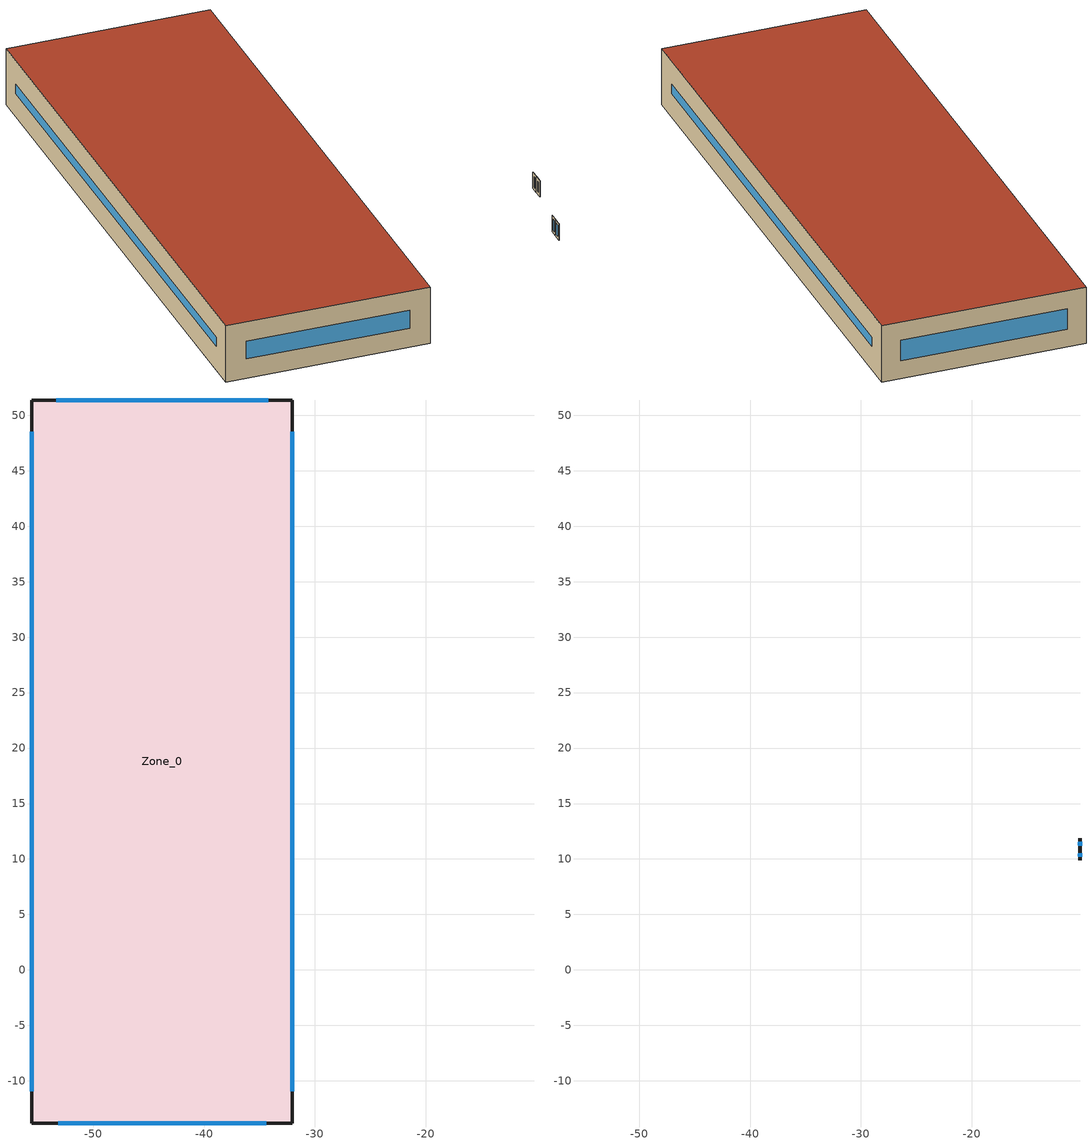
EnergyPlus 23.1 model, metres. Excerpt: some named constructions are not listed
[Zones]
Zone_0
 floor outside (90.1-2019 Nonresidential CZ 0 Exterior Floor (Mass)): -55.51,-13.8 -55.51,51.38 -32.03,51.38 -32.03,-13.8 z44.23
 wall outside (90.1-2019 Nonresidential CZ 0 Exterior Wall (Mass)): -55.51,-13.8 -32.03,-13.8 -32.03,51.38 -55.51,51.38 -55.51,-13.8 z44.23:51.12
 window (90.1-2019 Nonresidential CZ 0 Glazing (Operable)): -53.14,-13.8 -34.4,-13.8 z46.59:48.75; -32.03,-10.92 -32.03,48.5 / -55.51,48.5 -55.51,-10.92 z47.11:48.24; -34.21,51.38 -53.33,51.38 z46.4:48.94
 roof outside (90.1-2019 Nonresidential CZ 0 Exterior Roof (Mass)): -55.51,-13.8 -32.03,-13.8 -32.03,51.38 -55.51,51.38 z51.12
Zone_1
 wall outside (90.1-2019 Nonresidential CZ 0 Exterior Wall (Mass)): -10.25,9.87 -10.25,10.85 / -10.29,10.85 -10.29,9.87 z45.43:47.43
 window (90.1-2019 Nonresidential CZ 0 Glazing (Operable)): -10.25,10.18 -10.25,10.54 z45.74:47.12; -10.29,10.47 -10.29,10.24 z45.81:47.06
Zone_2
 wall outside (90.1-2019 Nonresidential CZ 0 Exterior Wall (Mass)): -10.25,10.88 -10.25,11.87 / -10.29,11.87 -10.29,10.88 z45.43:47.43
 window (90.1-2019 Nonresidential CZ 0 Glazing (Operable)): -10.25,11.2 -10.25,11.55 z45.74:47.12; -10.29,11.49 -10.29,11.26 z45.81:47.06
[Schedule:Day:Hourly]
582dd6c1-e623-47d3-8e04-7551c1acc02f: Fraction, 1, 1, 1, 1, 1, 1, 1, 1, 0, 1, 1, 0, 0, 0, 1, 1, 0, 0, 0, 0, 0, 0, 0, 0
44309a28-304f-4c79-b62a-aa1646b55f83: Fraction, 0, 0, 0, 1, 1, 1, 0, 0, 0, 1, 1, 1, 1, 1, 1, 1, 1, 1, 0, 0, 0, 0, 0, 0
2fa592a8-d469-459a-ac17-fb5304865bd4: Fraction, 0, 0, 0, 0, 0, 0, 0, 1, 1, 1, 1, 0, 0, 0, 0, 0, 0, 0, 0, 0, 0, 0, 0, 1
e723da2c-fcd5-4af7-9694-cdca73daa33c: Fraction, 1, 1, 1, 1, 1, 1, 1, 1, 0, 0, 0, 1, 1, 1, 1, 0, 0, 0, 1, 1, 1, 1, 1, 1
4ea010b0-7f7d-4144-96a9-61d626e4fa84: Fraction, 1, 1, 1, 1, 1, 1, 1, 1, 1, 1, 1, 1, 1, 1, 1, 0, 0, 0, 0, 1, 1, 1, 0, 1
a02d2c00-d96c-41a8-bdf0-87573ebbf471: Fraction, 1, 1, 1, 1, 1, 1, 1, 1, 0, 0, 1, 1, 0, 1, 0, 0, 0, 0, 0, 0, 0, 0, 0, 1
676d7bdc-6d64-4c97-94ae-c0e39273f550: Fraction, 1, 1, 1, 1, 1, 1, 1, 0, 0, 0, 1, 0, 0, 0, 0, 0, 0, 0, 0, 1, 1, 1, 1, 1
561b4b3d-c127-4ee6-8fa0-7734a11dffde: Fraction, 1, 1, 1, 1, 1, 0, 0, 0, 0, 0, 1, 1, 1, 1, 1, 1, 1, 0, 0, 0, 0, 0, 0, 0
05494fb1-5ed4-44f8-b196-343bdf1d434d: Fraction, 1, 1, 1, 1, 1, 1, 1, 1, 1, 1, 0, 0, 0, 0, 0, 0, 1, 0, 0, 0, 0, 0, 0, 0
a7d477e0-b165-4905-8e91-b13a3c17bca0: Fraction, 1, 1, 1, 1, 1, 1, 1, 1, 1, 1, 1, 1, 0, 0, 0, 0, 0, 0, 0, 0, 0, 1, 1, 1
ce7208bd-06be-4e70-9929-5c2b6d674693: Fraction, 1, 1, 1, 1, 1, 1, 1, 0, 0, 0, 1, 1, 1, 1, 1, 1, 1, 0, 0, 0, 0, 1, 1, 1
5d56e5ff-bc12-4678-a36e-670b9ff02112: Fraction, 1, 1, 1, 1, 1, 1, 1, 1, 0, 0, 1, 1, 1, 1, 0, 1, 1, 1, 1, 1, 1, 1, 1, 1
95e7a14e-8fd1-4d0f-b0c5-adffe9ae38df: Fraction, 1, 1, 1, 1, 1, 1, 1, 1, 1, 0, 0, 0, 0, 1, 0, 0, 0, 0, 0, 0, 0, 0, 0, 0
7f47c0ad-1d95-45a0-9d59-51e8d8d480b5: Fraction, 1, 1, 1, 1, 1, 1, 1, 1, 0, 1, 1, 1, 1, 1, 1, 1, 1, 0, 1, 1, 1, 1, 1, 1
26a80f86-73fa-45b4-88fb-bfea363e40ed: Fraction, 1, 1, 1, 1, 1, 1, 1, 1, 0, 0, 1, 1, 1, 1, 1, 1, 0, 0, 0, 0, 0, 0, 1, 1
b0e2a467-69ab-45d7-ab94-688fd807aa74: Fraction, 1, 1, 1, 1, 1, 1, 1, 0, 0, 0, 1, 1, 1, 0, 0, 0, 0, 1, 1, 1, 1, 1, 1, 1
941a276e-2cc8-49d9-a5cc-fcc4bc78a3df: Fraction, 1, 1, 1, 1, 1, 1, 1, 1, 0, 0, 1, 1, 1, 1, 1, 1, 1, 0, 0, 0, 0, 0, 0, 1
b7d616f4-b781-4dd9-bc5d-1f79acf087c8: Fraction, 1, 1, 1, 1, 0, 1, 1, 0, 0, 0, 0, 1, 1, 1, 1, 1, 0, 0, 0, 0, 0, 0, 0, 0
617316e9-215c-4eb1-b4f0-1345f3e43890: Fraction, 0, 0, 0, 0, 0, 1, 1, 1, 0, 0, 0, 0, 0, 1, 0, 0, 0, 0, 0, 0, 0, 0, 0, 0
8df14577-ac0a-45c1-856f-14b822199e65: Fraction, 1, 1, 1, 1, 1, 1, 1, 1, 0, 0, 1, 1, 1, 1, 0, 0, 0, 0, 0, 0, 0, 0, 0, 0
73129813-42d5-4894-8801-7a41f67a4d38: Fraction, 0, 0, 0, 0, 0, 0, 0, 1, 0, 0, 0, 0, 0, 1, 0, 0, 0, 0, 0, 0, 0, 0, 1, 1
c800f9a9-b706-4199-8eeb-6ebb699f1bcf: Fraction, 1, 1, 1, 1, 1, 1, 1, 1, 0, 0, 0, 1, 0, 0, 0, 0, 0, 0, 0, 0, 0, 1, 1, 1
4dff433e-522c-49ff-897f-ba82cdba1d2f: Fraction, 1, 1, 1, 1, 1, 1, 1, 1, 0, 0, 0, 0, 1, 1, 1, 0, 0, 0, 0, 0, 0, 0, 1, 1
1c8d6b73-b041-4a98-8f75-ece410a851ea: Fraction, 1, 1, 1, 1, 1, 1, 1, 1, 1, 0, 0, 0, 0, 0, 0, 0, 1, 1, 1, 1, 1, 1, 1, 1
42da15dd-0928-48f1-a91c-780cb9ec2966: Fraction, 1, 1, 1, 1, 1, 1, 1, 1, 1, 0, 0, 0, 1, 1, 0, 0, 0, 0, 0, 1, 1, 1, 1, 1
acef2790-0388-4486-bff9-c258d7ce798e: Fraction, 1, 1, 1, 1, 1, 1, 1, 1, 0, 1, 0, 0, 1, 1, 1, 1, 1, 1, 1, 1, 1, 1, 1, 1
056fc8b1-fcac-4e06-a8ea-6f0196168c59: Fraction, 1, 1, 1, 1, 1, 1, 1, 1, 0, 0, 1, 0, 0, 0, 0, 0, 0, 0, 1, 1, 1, 1, 1, 1
dd89b602-b7aa-4e63-ac93-cd3c9a0299c6: Fraction, 1, 1, 1, 1, 1, 1, 1, 1, 1, 0, 0, 0, 0, 1, 0, 0, 0, 0, 1, 1, 1, 1, 1, 1
a1967e15-91ca-425c-8f56-9254850ed7b2: Fraction, 1, 1, 1, 1, 1, 1, 1, 1, 1, 0, 0, 0, 1, 0, 0, 0, 0, 0, 0, 0, 0, 0, 0, 1
8602f22f-c971-40b7-a065-f6e09734c00b: Fraction, 1, 1, 1, 1, 1, 1, 1, 1, 1, 0, 0, 0, 1, 1, 1, 1, 0, 1, 1, 1, 1, 1, 1, 1
bdbe461e-f74e-4cde-b610-0aa4e01ac4cd: Fraction, 1, 1, 1, 1, 1, 1, 1, 1, 0, 0, 1, 1, 0, 0, 0, 0, 1, 1, 1, 1, 1, 1, 1, 1
5c7847eb-112c-4dbf-94ab-f0e8faf1e7e7: Fraction, 1, 1, 1, 1, 1, 1, 1, 1, 0, 0, 0, 0, 1, 1, 1, 1, 1, 1, 1, 1, 1, 1, 1, 1
ad58ac70-48e8-416b-bde9-6db699415e9d: Fraction, 1, 1, 1, 1, 1, 1, 1, 1, 0, 0, 0, 0, 0, 0, 0, 1, 1, 1, 1, 1, 1, 1, 1, 1
900e78c6-cd0a-4df7-ac5a-945707ec9ad9: Fraction, 1, 1, 1, 1, 1, 1, 1, 1, 1, 1, 1, 1, 1, 1, 1, 0, 0, 0, 1, 1, 1, 1, 1, 1
90fd80a8-99f6-4e28-ab8c-0a71f00dbce5: Fraction, 1, 1, 1, 1, 1, 1, 1, 1, 0, 1, 1, 1, 1, 1, 1, 1, 1, 1, 1, 1, 1, 1, 1, 1
ef7aed3d-302e-4d68-a3bf-51577825b383: Fraction, 1, 1, 1, 1, 1, 1, 1, 1, 1, 0, 0, 0, 0, 0, 0, 0, 1, 1, 0, 0, 0, 0, 1, 1
cc8a48a4-6d60-4933-9309-7011be031f1f: Fraction, 1, 1, 1, 1, 1, 1, 1, 1, 1, 0, 0, 0, 0, 0, 0, 0, 0, 0, 0, 1, 1, 1, 1, 1
10a202df-d415-4d57-9a18-029f61288ad8: Fraction, 1, 1, 1, 1, 1, 1, 1, 0, 0, 0, 1, 1, 1, 1, 1, 1, 1, 0, 0, 0, 0, 0, 0, 0
f2b60958-7212-43d0-8865-68a66c63d89a: Fraction, 0, 1, 1, 1, 1, 1, 1, 1, 0, 0, 1, 0, 1, 1, 1, 0, 0, 0, 0, 0, 0, 0, 0, 1
7cdee104-a5eb-4a71-9294-976338bbcc1d: Fraction, 1, 1, 1, 1, 1, 1, 1, 1, 0, 0, 0, 1, 1, 1, 0, 0, 0, 1, 1, 1, 1, 1, 1, 1
e7e37a30-b2d4-47b7-b837-a717a1ceecb6: Fraction, 1, 1, 1, 1, 1, 1, 1, 1, 1, 0, 0, 0, 0, 0, 0, 0, 0, 0, 0, 0, 0, 1, 1, 1
a7c297e6-d9e1-4893-91e2-2590b1cb6f07: Fraction, 1, 1, 1, 1, 1, 1, 1, 1, 0, 0, 1, 1, 1, 1, 1, 1, 1, 1, 0, 0, 0, 0, 1, 1
3ddf23b8-25ff-41d4-8008-a0c2329eded5: Fraction, 1, 1, 1, 1, 1, 1, 1, 1, 0, 0, 1, 0, 0, 0, 1, 1, 1, 1, 1, 1, 1, 1, 1, 1
a85a13af-d98a-41e4-8e2e-e469491f9aac: Fraction, 1, 1, 1, 1, 1, 1, 1, 1, 0, 0, 0, 0, 0, 0, 0, 0, 0, 1, 1, 1, 1, 1, 1, 1
a1ff4fe1-2ec1-413c-84d7-8700ea6365f4: Fraction, 1, 1, 1, 1, 1, 1, 1, 1, 0, 0, 0, 1, 1, 0, 0, 0, 0, 0, 0, 0, 1, 1, 1, 1
4f48bd4f-186a-4afa-9977-2bf9dd68a3cb: Fraction, 1, 1, 1, 1, 1, 1, 1, 1, 0, 0, 1, 1, 1, 1, 0, 0, 1, 0, 0, 0, 0, 1, 1, 1
8505c88e-a564-45fe-bf0c-f1323f295afa: Fraction, 1, 1, 1, 1, 1, 1, 1, 1, 1, 0, 1, 1, 1, 1, 1, 1, 1, 0, 0, 0, 0, 0, 1, 1
5c89ab72-1d4d-47ae-a481-351e09691326: Fraction, 1, 1, 1, 1, 1, 1, 1, 1, 0, 0, 1, 1, 1, 0, 1, 1, 0, 0, 1, 1, 1, 1, 1, 1
b4eba7f7-8428-46c1-9392-43b38f069e70: Fraction, 1, 1, 1, 1, 1, 1, 1, 1, 1, 0, 0, 0, 0, 1, 0, 0, 0, 0, 0, 0, 0, 1, 1, 1
7eeaf57a-1601-41e8-bac2-5028e65a5d9f: Fraction, 1, 1, 1, 1, 1, 1, 1, 1, 0, 0, 0, 1, 1, 1, 1, 0, 0, 0, 0, 0, 0, 0, 0, 0
5745ef64-7ad4-4857-b6cc-0a9a5a198f38: Fraction, 0, 1, 1, 1, 1, 1, 1, 0, 0, 0, 1, 1, 1, 1, 0, 0, 0, 0, 0, 0, 1, 1, 1, 0
b42c5200-61a5-4cf3-b802-9c7bd280489f: Fraction, 0, 0, 0, 0, 0, 0, 0, 0, 0, 0, 0, 1, 1, 0, 0, 1, 0, 0, 0, 0, 0, 0, 0, 0
1d0d49dc-ba25-4706-9e9b-6322d4691945: Fraction, 0, 0, 0, 0, 0, 0, 0, 0, 0, 0, 0, 1, 1, 1, 1, 0, 0, 0, 0, 0, 0, 0, 0, 0
4dac4edd-9304-4ae5-a602-d85f1454b4d8: Fraction, 0, 0, 0, 0, 0, 0, 0, 0, 0, 0, 0, 1, 0, 0, 0, 0, 0, 0, 0, 0, 0, 0, 0, 0
363149ef-95f2-458f-9ca2-6fcc9b723aad: Fraction, 0, 0, 0, 0, 1, 0, 0, 0, 0, 0, 0, 1, 1, 1, 0, 0, 0, 0, 0, 0, 0, 0, 0, 0
e53e2d35-33b4-40dc-afae-388cc229c105: Fraction, 0, 0, 0, 0, 1, 0, 0, 0, 0, 0, 0, 1, 1, 1, 0, 1, 1, 1, 0, 0, 1, 1, 1, 1
d0b4fa03-fb8b-421f-af0a-2594e3b197cc: Fraction, 1, 1, 1, 1, 1, 1, 1, 1, 1, 1, 1, 1, 1, 1, 1, 1, 1, 1, 1, 1, 1, 1, 1, 1
623c0657-681c-4ac4-8c8d-c6f40afbce0b: Fraction, 1, 1, 1, 0, 1, 1, 1, 1, 0, 1, 1, 1, 1, 1, 1, 1, 1, 1, 1, 1, 1, 1, 1, 1
159e1fe2-62a3-4a4a-bafd-1c0d1440d9af: Fraction, 1, 1, 1, 1, 1, 1, 1, 1, 1, 0, 0, 0, 1, 1, 0, 0, 1, 1, 1, 1, 1, 1, 1, 1
c1753ffe-844c-4b8c-94f3-65d5c6507364: Fraction, 1, 1, 1, 1, 1, 1, 1, 1, 1, 0, 0, 1, 1, 0, 1, 0, 1, 1, 0, 1, 0, 0, 1, 0
daf21910-1e87-4b30-a661-875fda9ad5c6: Fraction, 0, 1, 1, 1, 1, 1, 1, 1, 1, 1, 1, 1, 1, 0, 0, 0, 0, 0, 0, 0, 1, 1, 1, 1
1cbd3504-f02f-411c-b86b-d6617ba7f6b6: Fraction, 1, 1, 1, 1, 1, 1, 1, 1, 1, 1, 1, 1, 0, 0, 0, 0, 0, 0, 0, 1, 1, 1, 1, 1
b5e84add-253b-4ce2-ab1b-6e6e06c39070: Fraction, 1, 1, 1, 1, 1, 1, 1, 1, 1, 1, 1, 1, 1, 1, 0, 1, 1, 1, 0, 1, 1, 1, 1, 1
81e159a7-4abe-42aa-a0db-a1fa033f5a2f: Fraction, 1, 1, 1, 1, 1, 1, 1, 1, 1, 0, 0, 0, 0, 0, 0, 0, 0, 0, 0, 0, 1, 1, 1, 1
eb3bdbfd-2418-479c-8f84-a91ac6c0cc0c: Fraction, 1, 1, 1, 1, 1, 1, 1, 1, 0, 0, 0, 0, 1, 1, 1, 1, 0, 0, 0, 0, 0, 0, 1, 0
a3967492-d563-4a52-81a8-599c38db54c7: Fraction, 1, 1, 1, 1, 1, 1, 1, 1, 1, 1, 0, 1, 1, 1, 1, 0, 0, 0, 0, 0, 1, 1, 1, 0
13c520df-6d36-4570-ac23-731079842492: Fraction, 1, 1, 1, 1, 1, 1, 1, 1, 1, 0, 0, 0, 0, 1, 1, 1, 1, 1, 1, 1, 1, 1, 1, 1
98167a0e-a875-452c-b4ba-8eaff1b4002d: Fraction, 1, 1, 1, 1, 1, 1, 1, 1, 1, 1, 0, 0, 0, 0, 0, 0, 0, 1, 0, 1, 1, 1, 1, 1
4ac8a599-dfb4-4869-902e-d11f1c9c12df: Fraction, 1, 1, 1, 1, 1, 1, 1, 1, 0, 0, 0, 0, 0, 0, 0, 0, 0, 0, 0, 1, 1, 1, 1, 1
e9e2e6ef-02de-4220-ac6e-22866490d22f: Fraction, 1, 1, 1, 1, 1, 1, 1, 1, 0, 0, 0, 0, 1, 0, 1, 0, 1, 1, 1, 1, 0, 1, 1, 1
440f3eb6-dbb5-490b-87d8-1090f2eca750: Fraction, 1, 1, 1, 1, 1, 1, 1, 1, 0, 0, 0, 0, 1, 0, 0, 0, 0, 0, 0, 0, 0, 1, 1, 1
be131637-b9f9-4a65-8fd2-7a44ebf21cdb: Fraction, 1, 1, 1, 1, 1, 1, 1, 1, 0, 0, 0, 1, 0, 1, 1, 0, 0, 0, 0, 0, 0, 0, 0, 1
8515171a-02e9-4259-8d4e-90cad8ce99cf: Fraction, 1, 1, 0, 0, 1, 1, 0, 1, 0, 0, 0, 0, 1, 0, 0, 0, 0, 0, 0, 0, 0, 0, 0, 0
5f68f910-5b94-49e9-84a1-592f9cd74483: Fraction, 0, 0, 1, 0, 0, 0, 1, 0, 0, 0, 0, 0, 0, 1, 1, 0, 0, 0, 0, 0, 0, 0, 0, 0
2125dbc1-f87b-48c4-92a0-027eac5d2bb2: Fraction, 0, 0, 0, 0, 0, 0, 0, 0, 0, 0, 0, 1, 1, 1, 1, 1, 0, 0, 0, 0, 0, 0, 1, 0
bf90e096-a645-411b-aef5-229174b3fc13: Fraction, 1, 1, 0, 0, 1, 0, 0, 1, 0, 0, 0, 1, 1, 1, 1, 0, 0, 0, 0, 0, 0, 0, 0, 0
35a699d0-99e2-4a88-b4d9-5cf67b5dafa3: Fraction, 0, 1, 0, 1, 1, 1, 1, 1, 0, 0, 0, 1, 1, 1, 1, 1, 0, 0, 0, 0, 0, 0, 0, 0
19086392-9f53-41af-b9a0-328d36e45e6e: Fraction, 0, 1, 1, 1, 1, 1, 1, 1, 0, 0, 0, 0, 1, 1, 1, 1, 0, 0, 0, 0, 0, 0, 0, 0
45807588-b84b-4a72-8cc7-5a87f25a45f2: Fraction, 0, 0, 0, 1, 1, 0, 0, 1, 0, 0, 0, 1, 1, 1, 1, 1, 0, 0, 0, 0, 0, 0, 0, 0
39b3603a-fa4f-4be0-adfa-38fef9698899: Fraction, 0, 1, 1, 1, 1, 0, 0, 1, 0, 0, 0, 0, 0, 0, 0, 0, 0, 0, 0, 0, 0, 0, 1, 1
a2903d7b-0400-4e33-871c-294b793055c3: Fraction, 0, 0, 0, 0, 0, 0, 0, 0, 1, 1, 1, 1, 1, 0, 1, 1, 1, 1, 1, 1, 1, 1, 1, 1
9b6b7402-9aa5-420d-b6fc-a80ae0f79a26: Fraction, 0, 0, 0, 0, 0, 0, 0, 0, 1, 1, 1, 1, 1, 1, 1, 1, 1, 1, 1, 1, 1, 1, 1, 1
b71403e8-ad7d-41b4-ad11-e31ae3bb7980: Fraction, 0, 0, 0, 0, 0, 0, 0, 0, 1, 1, 1, 0, 0, 0, 0, 0, 1, 1, 1, 1, 1, 1, 1, 0
190f81a1-e5e2-4a8a-84d8-02f4eef0aced: Fraction, 0, 0, 0, 0, 0, 0, 0, 0, 1, 1, 1, 1, 1, 1, 1, 1, 1, 1, 1, 1, 1, 1, 1, 0
767c86e0-8aec-412c-a179-f2acf4ccfcc9: Fraction, 0, 0, 0, 0, 0, 0, 0, 0, 1, 1, 1, 1, 0, 0, 0, 1, 1, 1, 1, 1, 1, 1, 1, 1
89e9261f-ebf4-4251-85e1-d68e35b776fa: Fraction, 0, 0, 0, 0, 0, 0, 0, 0, 1, 1, 1, 1, 1, 1, 1, 1, 1, 1, 1, 1, 1, 1, 0, 0
ee541913-a307-46fa-a39d-fc09cbfe26e7: Fraction, 0, 0, 0, 0, 0, 0, 0, 1, 1, 1, 1, 1, 0, 0, 0, 0, 1, 1, 1, 1, 1, 1, 1, 0
f3358db2-ad01-44fc-a4f3-2f1cc2f61492: Fraction, 0, 0, 0, 0, 0, 0, 0, 0, 1, 1, 1, 1, 0, 0, 0, 0, 0, 1, 1, 1, 1, 1, 1, 1
c08be7cd-a97c-4e97-93c0-4f37be3ac373: Fraction, 0, 0, 0, 0, 0, 0, 0, 0, 1, 1, 1, 1, 0, 0, 0, 0, 0, 1, 1, 1, 1, 1, 1, 0
9b9d6cd5-c78f-48aa-8d6e-c939221be325: Fraction, 0, 0, 0, 0, 0, 1, 1, 1, 1, 1, 0, 0, 0, 0, 1, 1, 1, 1, 1, 1, 1, 1, 0, 0
b5fb9096-4d45-4b75-ac8e-448b6df61673: Fraction, 0, 0, 0, 0, 0, 1, 1, 1, 1, 1, 1, 1, 1, 1, 1, 0, 0, 0, 0, 0, 0, 0, 0, 0
a5bb5f71-c9dc-49dc-929b-e221f8235536: Fraction, 0, 0, 0, 0, 0, 0, 0, 1, 1, 1, 1, 1, 1, 1, 1, 1, 1, 1, 1, 1, 1, 1, 0, 0
b04616ee-5a5d-4b0f-9bd8-845cd1ae2c1e: Fraction, 0, 0, 0, 0, 0, 0, 0, 1, 1, 1, 1, 1, 1, 1, 1, 1, 1, 1, 1, 1, 1, 1, 1, 0
8ebe44c4-71ed-4fa2-938e-2a944599f6a1: Fraction, 0, 0, 0, 0, 0, 0, 0, 0, 0, 0, 0, 1, 1, 1, 1, 1, 1, 1, 1, 1, 0, 0, 0, 0
5b338057-7c16-4bde-9ee3-6dfbc94bc315: Fraction, 0, 0, 0, 0, 0, 0, 1, 1, 1, 1, 1, 1, 1, 1, 1, 1, 1, 1, 1, 1, 1, 0, 0, 0
7dd396e2-abab-457e-acd3-47bf1c35eabc: Fraction, 0, 0, 0, 0, 1, 1, 1, 1, 1, 1, 1, 1, 1, 1, 1, 1, 1, 1, 1, 1, 1, 0, 0, 0
e6d754cf-c2e4-4fd7-8980-8dfbccb4018c: Fraction, 0, 0, 0, 0, 0, 0, 0, 0, 0, 0, 0, 0, 0, 0, 1, 1, 1, 1, 1, 1, 0, 0, 0, 0
7724da15-558b-4a48-ad8e-413adbc7d3af: Fraction, 0, 0, 0, 0, 0, 0, 1, 1, 1, 1, 1, 1, 1, 1, 1, 1, 1, 1, 1, 1, 1, 1, 0, 0
2b26a458-34b6-4c69-86a7-d001ffcb845e: Fraction, 1, 0, 0, 0, 0, 0, 0, 0, 1, 1, 1, 1, 1, 0, 1, 1, 1, 1, 0, 0, 0, 0, 0, 0
953b5ded-38b9-4810-974e-14de3bf4d6bb: Fraction, 0, 0, 0, 0, 0, 0, 1, 1, 1, 1, 1, 1, 0, 0, 1, 1, 0, 0, 0, 0, 0, 0, 0, 0
7231807d-fc9c-4c0a-9927-1aaeda1f6a3c: Fraction, 0, 0, 0, 1, 1, 1, 1, 1, 1, 1, 1, 1, 1, 1, 1, 1, 1, 1, 1, 1, 1, 1, 1, 1
09405857-2f84-43cc-82a8-43f82ca6bc58: Fraction, 0, 0, 0, 0, 0, 0, 0, 0, 1, 1, 1, 1, 0, 0, 0, 0, 1, 1, 1, 1, 1, 1, 1, 1
a196ae11-af09-46e1-a816-c240b353b89a: Fraction, 1, 1, 1, 1, 1, 1, 1, 1, 0, 0, 0, 0, 0, 0, 0, 0, 1, 1, 1, 1, 1, 1, 1, 1
29832116-f92f-47c2-adfc-18866a930cea: Fraction, 1, 1, 1, 0, 0, 0, 0, 0, 1, 1, 1, 1, 1, 1, 1, 1, 1, 1, 1, 1, 1, 1, 1, 1
33a45d66-0493-49ee-8444-56e567c72606: Fraction, 1, 1, 1, 0, 0, 0, 0, 0, 1, 1, 1, 1, 1, 0, 0, 0, 1, 1, 1, 1, 1, 1, 1, 1
47ecfe0c-7236-48a8-ac8d-7aac92beffa8: Fraction, 1, 0, 0, 0, 0, 0, 0, 0, 1, 1, 1, 1, 1, 0, 0, 1, 1, 1, 1, 1, 1, 1, 1, 1
a393f2a1-ce38-4d38-9063-cb39030e0cee: Fraction, 1, 1, 1, 1, 0, 0, 0, 0, 1, 1, 1, 1, 1, 1, 1, 1, 1, 1, 1, 1, 1, 1, 1, 1
366d55dc-5a6d-45c2-a4da-2d1376e6f327: Fraction, 0, 0, 0, 0, 0, 0, 0, 0, 0, 1, 0, 0, 0, 0, 0, 0, 0, 1, 1, 0, 0, 0, 0, 0
347ed7b2-ff8b-48ca-a8bf-dce2eb75df29: Fraction, 0, 0, 0, 0, 0, 0, 0, 0, 1, 1, 1, 0, 0, 0, 0, 0, 1, 0, 0, 0, 0, 0, 0, 0
82a39ad3-c576-4945-bd8e-793b6cde1060: Fraction, 1, 0, 0, 0, 0, 0, 0, 0, 1, 1, 1, 1, 0, 0, 0, 1, 1, 1, 1, 1, 1, 1, 1, 1
3fd4528c-81f5-417f-9eab-e82ca7239b09: Fraction, 1, 1, 1, 1, 1, 1, 1, 1, 1, 1, 1, 1, 0, 1, 1, 1, 1, 1, 1, 1, 1, 1, 1, 1
d9902f29-5c36-412a-8422-596fe2a762d6: Fraction, 1, 0, 0, 0, 0, 0, 0, 0, 1, 1, 1, 1, 1, 1, 1, 1, 1, 1, 1, 1, 1, 1, 1, 1
01315147-95e2-4dda-8698-a1e690f5afb9: Fraction, 1, 0, 1, 1, 0, 1, 1, 1, 1, 1, 1, 0, 0, 0, 0, 0, 0, 1, 1, 1, 1, 1, 1, 1
25267899-5560-42fd-ba91-d3f0ce9d21e7: Fraction, 1, 1, 1, 1, 1, 1, 1, 1, 1, 1, 1, 1, 0, 1, 0, 1, 1, 1, 1, 1, 1, 1, 1, 1
24999495-461b-4ed2-80c1-badbdfea40ca: Fraction, 1, 1, 1, 1, 1, 1, 1, 1, 1, 1, 1, 0, 1, 1, 0, 0, 1, 1, 1, 1, 1, 1, 1, 0
9de58a41-ac07-4ec8-bfe0-375fee08dbec: Fraction, 1, 1, 1, 0, 0, 0, 0, 0, 1, 1, 1, 0, 0, 0, 0, 1, 1, 1, 1, 1, 1, 0, 0, 1
70cb15ca-d7f4-4c8c-891a-d28916d67c1b: Fraction, 1, 0, 0, 0, 0, 0, 0, 0, 1, 1, 1, 0, 0, 0, 0, 0, 1, 1, 0, 1, 1, 0, 0, 0
ab724efd-c34c-4763-932a-a76cbdb764c6: Fraction, 0, 0, 0, 0, 0, 0, 0, 0, 1, 1, 1, 0, 0, 0, 0, 1, 1, 1, 1, 0, 1, 1, 0, 0
836267ad-a9e3-49db-afe6-6ffd5e98585e: Fraction, 0, 0, 0, 0, 0, 0, 0, 0, 1, 1, 1, 0, 0, 0, 0, 0, 0, 1, 0, 0, 0, 0, 0, 0
1b541583-e3fa-49a5-b759-48dab830a8a7: Fraction, 0, 0, 1, 1, 0, 0, 1, 1, 1, 1, 1, 0, 1, 1, 0, 0, 1, 1, 1, 1, 1, 1, 1, 1
90c474e9-28c9-42ec-8ac5-604f7ae4b978: Fraction, 1, 0, 0, 1, 0, 0, 1, 1, 1, 1, 1, 0, 0, 0, 0, 0, 0, 1, 1, 1, 1, 1, 1, 1
b5b4d5a0-ba01-4a8e-8f63-c6aa32a9047a: Fraction, 1, 1, 1, 1, 0, 0, 0, 0, 1, 1, 1, 0, 0, 0, 0, 0, 1, 1, 1, 1, 1, 1, 1, 1
e4b3be11-cf16-4669-acc2-901b115070b0: Fraction, 0, 0, 0, 0, 0, 0, 0, 0, 1, 1, 1, 0, 0, 0, 0, 0, 1, 1, 1, 1, 1, 1, 1, 1
e49afd8f-b653-4dd9-b714-31f017fbdeae: Fraction, 1, 1, 0, 0, 0, 0, 0, 1, 1, 1, 1, 0, 0, 0, 0, 0, 0, 1, 1, 1, 1, 1, 1, 1
d4473cf1-0f69-4e0d-8e31-e5e2afe56130: Fraction, 1, 1, 1, 1, 1, 1, 1, 1, 1, 1, 1, 1, 1, 0, 1, 1, 1, 1, 1, 1, 1, 1, 1, 1
2dd4caf6-59a4-4e6c-8d60-7af11a111b3f: Fraction, 1, 1, 1, 1, 1, 1, 1, 1, 1, 1, 1, 0, 0, 0, 1, 1, 1, 1, 1, 1, 1, 1, 1, 1
beb4b8b6-2e66-4a1d-b448-a4842e1f26ff: Fraction, 1, 1, 1, 1, 1, 1, 1, 1, 1, 1, 1, 1, 0, 0, 0, 0, 1, 1, 1, 1, 1, 1, 1, 1
40c884ab-89f9-4d4c-80e7-e251d84b0250: Fraction, 1, 1, 1, 0, 0, 0, 0, 0, 1, 1, 1, 0, 0, 0, 0, 0, 1, 1, 1, 1, 1, 1, 1, 1
da844b46-ff9b-4a39-bb6a-3ed686f1f162: Fraction, 0, 0, 0, 1, 0, 0, 0, 0, 1, 1, 1, 0, 0, 0, 0, 0, 0, 1, 1, 1, 1, 1, 1, 0
1fee3323-f70f-4ca7-adca-87105a6cf0f3: Fraction, 0, 0, 0, 0, 0, 0, 0, 0, 1, 1, 1, 0, 0, 0, 0, 0, 0, 1, 1, 1, 1, 1, 1, 0
09fd273b-f83b-4e07-85f8-cb8632f55bc8: Fraction, 0, 0, 0, 0, 1, 1, 1, 0, 1, 1, 0, 0, 0, 0, 0, 0, 0, 1, 1, 1, 1, 1, 1, 1
59302bd8-9646-44c4-ad35-23105ffd4590: Fraction, 0, 0, 0, 0, 1, 1, 1, 1, 1, 1, 1, 0, 0, 0, 0, 0, 0, 1, 1, 1, 1, 1, 1, 1
c0abc78b-cab0-4d82-9c75-7c28eacf9318: Fraction, 1, 1, 1, 1, 1, 1, 1, 1, 1, 1, 1, 0, 0, 0, 0, 0, 1, 1, 1, 1, 1, 0, 0, 0
837d4802-b514-4372-8500-cd0dd8459e38: Fraction, 0, 0, 0, 0, 0, 0, 0, 0, 0, 0, 1, 1, 1, 1, 0, 0, 1, 1, 1, 0, 0, 1, 0, 1
c50b886e-5203-4312-add6-c38bd998821e: Fraction, 1, 0, 0, 0, 0, 0, 0, 0, 0, 0, 0, 0, 1, 0, 1, 0, 0, 0, 0, 0, 0, 0, 0, 0
cf2f0940-7c05-4ccc-aed0-7ae33fefb7bc: Fraction, 0, 0, 0, 0, 0, 0, 0, 0, 1, 1, 1, 0, 1, 0, 0, 1, 1, 1, 1, 0, 1, 0, 0, 0
e3a09d99-bf16-4b9a-a000-3eb5f98f27c1: Fraction, 0, 0, 0, 0, 0, 0, 0, 0, 1, 1, 1, 0, 0, 0, 0, 0, 0, 0, 1, 1, 1, 1, 1, 1
60948418-d2cc-4e18-95a7-0423c5685bc6: Fraction, 0, 1, 0, 0, 0, 1, 0, 0, 1, 1, 1, 0, 0, 0, 0, 0, 0, 1, 1, 1, 1, 1, 1, 1
0fadd008-9e2a-46fb-86b2-4b989eaecec5: Fraction, 1, 1, 1, 1, 1, 0, 0, 1, 1, 1, 1, 1, 0, 0, 0, 0, 1, 1, 1, 1, 0, 0, 0, 1
5abeb64e-56e1-467d-91df-6dbccf178aa7: Fraction, 1, 0, 1, 0, 0, 0, 0, 0, 1, 1, 1, 0, 0, 0, 0, 0, 0, 1, 1, 1, 1, 1, 1, 1
d9536b0f-e708-45bd-8cc4-aa2f7567f113: Fraction, 1, 0, 0, 0, 0, 0, 1, 0, 1, 1, 1, 0, 0, 0, 0, 0, 0, 0, 1, 1, 1, 1, 1, 1
76e06698-fb6d-484d-8695-84833fb83558: Fraction, 1, 1, 1, 0, 0, 0, 0, 0, 1, 1, 1, 0, 0, 0, 0, 0, 0, 0, 1, 1, 1, 1, 1, 1
92aa8d72-1048-4c7b-b9db-3a5d646cd7d5: Fraction, 1, 1, 1, 1, 0, 0, 0, 0, 1, 1, 1, 0, 0, 0, 0, 0, 0, 0, 1, 1, 1, 1, 1, 1
37429c8c-b8ba-4769-b8d5-046de39f9a46: Fraction, 1, 1, 0, 0, 0, 0, 0, 0, 1, 1, 1, 0, 0, 0, 0, 0, 1, 0, 0, 0, 1, 0, 0, 0
fbd9bc11-c47f-46e8-a02f-b5d5a01c4ac6: Fraction, 1, 1, 1, 1, 0, 0, 0, 0, 1, 1, 0, 0, 0, 0, 0, 0, 0, 1, 1, 1, 1, 1, 1, 1
1592c3ac-e238-4ce9-9793-fee9139a0ef6: Fraction, 1, 1, 1, 1, 1, 0, 1, 1, 1, 0, 0, 0, 0, 0, 0, 0, 0, 0, 1, 1, 1, 1, 1, 1
effe59b8-7e98-44dc-90a3-a518cdb00203: Fraction, 1, 1, 1, 0, 0, 0, 0, 1, 1, 1, 1, 0, 0, 0, 0, 0, 0, 0, 1, 1, 1, 1, 1, 1
79253999-8f12-4c13-8475-a0a40b5c6e6a: Fraction, 0, 0, 0, 1, 0, 1, 0, 0, 1, 1, 1, 1, 0, 0, 0, 0, 0, 1, 1, 1, 1, 1, 1, 1
5c5832ce-2067-492b-a234-bb32bb77202e: Fraction, 1, 1, 0, 0, 0, 0, 0, 0, 1, 0, 0, 0, 0, 0, 1, 0, 1, 1, 1, 0, 1, 1, 0, 0
f6449dec-38f5-4d58-9994-806a22c83a35: Fraction, 0, 0, 0, 0, 0, 0, 1, 0, 1, 0, 0, 0, 0, 0, 0, 0, 0, 0, 1, 1, 1, 1, 1, 1
798b0107-0e72-4c10-a5ba-e24539c10e27: Fraction, 1, 0, 0, 0, 0, 0, 1, 0, 1, 1, 1, 0, 0, 0, 1, 1, 1, 1, 1, 1, 1, 1, 1, 0
2af9bdde-acbc-4c77-b3aa-883bdc5dd767: Fraction, 0, 0, 0, 0, 0, 0, 0, 0, 1, 0, 0, 0, 0, 0, 0, 1, 0, 1, 1, 0, 0, 0, 0, 0
17a765d1-bb01-4599-9439-b9ed65fdf1a3: Fraction, 0, 0, 0, 0, 0, 0, 0, 1, 1, 1, 1, 1, 0, 0, 0, 0, 1, 1, 1, 1, 1, 1, 0, 1
3a491342-bb66-4fac-bfa6-5d57c5ae25f9: Fraction, 1, 1, 0, 0, 0, 0, 0, 0, 1, 0, 0, 0, 0, 0, 0, 0, 0, 0, 0, 1, 1, 1, 1, 1
ad92790f-fb71-4bf7-b2ba-031270f59a52: Fraction, 0, 0, 0, 0, 0, 0, 0, 0, 1, 1, 0, 0, 0, 1, 1, 1, 1, 1, 1, 0, 1, 0, 0, 0
796d4040-df85-4011-898a-4b5feb32b9b2: Fraction, 0, 0, 0, 0, 0, 0, 0, 0, 1, 1, 1, 0, 0, 0, 0, 0, 1, 1, 1, 1, 1, 0, 0, 0
0d239fe2-8e44-40d6-a57c-ebbf48b32256: Fraction, 0, 0, 0, 0, 0, 0, 0, 0, 1, 0, 0, 1, 0, 0, 0, 1, 1, 1, 1, 0, 0, 0, 0, 0
16f7fc85-9274-438c-a637-4940cc731c7f: Fraction, 0, 0, 0, 0, 0, 0, 0, 0, 1, 1, 0, 0, 0, 0, 0, 0, 0, 0, 1, 1, 1, 1, 1, 1
d5db12cc-c765-40f2-80bd-aaa3d663ce9f: Fraction, 1, 0, 0, 1, 0, 0, 0, 0, 1, 0, 0, 0, 0, 0, 0, 0, 1, 0, 0, 0, 0, 0, 0, 0
d388e100-4cf3-4889-8a86-135ca0e97904: Fraction, 0, 0, 1, 0, 0, 0, 0, 0, 1, 1, 0, 0, 0, 1, 1, 1, 0, 0, 1, 0, 0, 0, 0, 0
269046dd-d607-4ae8-9db3-07004cb47dbd: Fraction, 0, 0, 0, 0, 0, 0, 0, 0, 1, 1, 0, 0, 0, 0, 0, 1, 0, 0, 0, 0, 0, 0, 0, 0
edcfe1be-835e-4245-80b5-444e4fe2e7c7: Fraction, 0, 0, 0, 0, 0, 0, 0, 0, 0, 1, 0, 0, 0, 0, 0, 1, 0, 1, 1, 0, 0, 0, 0, 0
83f4995c-132e-4b9c-b49a-a71c55a3385a: Fraction, 0, 0, 0, 0, 0, 0, 0, 0, 0, 0, 0, 0, 0, 0, 1, 1, 1, 1, 1, 1, 1, 0, 0, 0
a1bca87f-90df-48c1-b5ed-d8e3eec22cb2: Fraction, 0, 0, 0, 0, 1, 1, 1, 1, 1, 1, 0, 0, 0, 0, 0, 0, 0, 1, 1, 1, 1, 1, 1, 1
e2910de5-fc4e-4088-bb36-27a5a13335c6: Fraction, 1, 0, 0, 0, 0, 0, 0, 0, 1, 1, 1, 0, 0, 0, 0, 0, 0, 0, 1, 1, 1, 1, 1, 1
f9ad1abb-bb61-4415-a5db-3253cf68179b: Fraction, 1, 0, 1, 1, 0, 1, 0, 1, 1, 1, 0, 0, 0, 0, 0, 0, 0, 1, 1, 1, 1, 1, 1, 1
222cf030-a8f4-48b1-875f-7182cf26960b: Fraction, 1, 0, 0, 0, 0, 0, 0, 0, 1, 0, 0, 0, 0, 0, 0, 0, 0, 0, 1, 1, 1, 1, 1, 1
9e0eb82e-5719-4212-b2a4-6a42194084ef: Fraction, 1, 1, 1, 1, 0, 1, 1, 1, 1, 0, 0, 0, 0, 0, 0, 0, 0, 0, 0, 1, 1, 1, 1, 1
54732881-d815-491e-b05d-d697de4db9aa: Fraction, 1, 1, 1, 1, 0, 0, 1, 0, 1, 1, 0, 0, 1, 0, 0, 0, 0, 0, 0, 0, 0, 0, 0, 0
2fabe654-bea2-4b0a-9aad-520d938d7a09: Fraction, 0, 0, 0, 0, 0, 0, 0, 0, 1, 1, 1, 0, 0, 0, 0, 0, 0, 1, 1, 1, 1, 1, 1, 1
60078b14-d5f0-42b7-982a-5d9b93c21a10: Fraction, 1, 0, 0, 0, 0, 0, 0, 0, 1, 1, 0, 0, 0, 1, 1, 1, 1, 1, 1, 1, 1, 1, 1, 0
6834a06b-68d0-447f-8f95-534fa5caebf0: Fraction, 0, 0, 0, 0, 0, 0, 0, 0, 1, 1, 0, 0, 0, 0, 0, 0, 0, 1, 0, 1, 1, 1, 1, 1
e1f1d7ee-3bc2-4a9a-9c4b-19d47f155253: Fraction, 1, 1, 1, 1, 0, 0, 1, 1, 1, 1, 0, 0, 1, 1, 1, 0, 0, 1, 1, 0, 0, 0, 0, 0
0554f2d2-ae4e-440d-bf45-5d894b91ad64: Fraction, 0, 0, 0, 0, 0, 0, 0, 0, 1, 1, 1, 0, 0, 0, 0, 1, 1, 0, 0, 0, 0, 0, 0, 0
5893e65d-1e5d-413b-bc59-0e99bed334f7: Fraction, 0, 0, 0, 0, 0, 0, 0, 0, 1, 1, 1, 0, 0, 0, 0, 1, 0, 0, 1, 1, 1, 1, 1, 1
717e696b-d2b5-4153-b087-017e44a7d4b4: Fraction, 1, 1, 1, 1, 0, 1, 1, 1, 1, 0, 1, 0, 0, 0, 1, 0, 0, 0, 0, 0, 0, 0, 0, 0
68cd655f-100a-45ab-b179-f5606fd1e2a2: Fraction, 0, 0, 0, 0, 0, 0, 0, 0, 0, 1, 1, 0, 0, 0, 0, 0, 1, 1, 1, 1, 1, 1, 1, 1
8168767f-6d53-4948-a58e-f110e0f69fd8: Fraction, 0, 0, 0, 0, 0, 0, 0, 0, 1, 0, 0, 0, 0, 0, 0, 1, 1, 1, 1, 1, 1, 1, 1, 1
8b0afeeb-8f97-49f7-87ab-e9223a41b8de: Fraction, 0, 0, 0, 1, 0, 0, 1, 0, 1, 1, 1, 0, 0, 0, 1, 1, 1, 1, 1, 1, 1, 1, 1, 1
aacf2c40-e373-4f5a-b414-b781eccb7bfd: Fraction, 1, 1, 1, 1, 0, 1, 0, 0, 0, 0, 0, 0, 0, 0, 0, 0, 0, 0, 1, 1, 1, 1, 1, 1
2d5ea9e0-aa91-462c-b736-a11b2e448d21: Fraction, 1, 1, 1, 1, 1, 0, 0, 0, 0, 0, 0, 0, 0, 0, 0, 0, 0, 0, 0, 1, 1, 1, 1, 1
55dbc8a6-aacb-4d89-926d-7f5a9bd4a221: Fraction, 1, 1, 1, 1, 0, 1, 0, 1, 1, 0, 0, 0, 0, 0, 0, 0, 0, 0, 0, 1, 1, 1, 1, 1
32b8f3a4-2ea8-4184-85b0-efadf2eed55c: Fraction, 1, 1, 1, 1, 0, 0, 0, 0, 1, 0, 0, 0, 0, 0, 0, 0, 0, 0, 0, 1, 1, 1, 1, 1
18709099-c892-461c-a2a5-3c1e48d42bf5: Fraction, 1, 1, 1, 1, 1, 1, 1, 1, 0, 0, 0, 0, 0, 0, 1, 1, 1, 1, 1, 0, 1, 1, 1, 1
8541d4c3-653c-4443-a1d2-b01cf93a04ca: Fraction, 1, 0, 1, 1, 0, 1, 0, 0, 1, 0, 0, 0, 0, 1, 0, 1, 1, 1, 1, 1, 1, 1, 1, 0
1c06365e-781e-4188-8ebc-d2b4bdc142e6: Fraction, 0, 1, 0, 0, 0, 0, 0, 1, 1, 0, 0, 0, 1, 1, 0, 0, 0, 1, 1, 1, 1, 1, 1, 1
131a6c36-4a20-4643-ad27-5f604f27ba89: Fraction, 0, 0, 1, 0, 0, 0, 0, 0, 1, 0, 0, 0, 0, 0, 0, 1, 1, 1, 1, 1, 1, 1, 1, 1
a185112d-762f-4b25-a487-1c0ab7e027e7: Fraction, 1, 0, 0, 0, 0, 0, 0, 0, 1, 0, 0, 0, 1, 0, 0, 0, 1, 0, 1, 0, 0, 1, 0, 1
932716c3-cf05-43a2-b1c1-eabc2f098b3a: Fraction, 0, 0, 0, 0, 0, 0, 0, 0, 1, 1, 1, 1, 0, 1, 1, 1, 1, 1, 1, 1, 1, 1, 0, 1
330dd817-bcb3-4f87-9b44-74f32b3ad4b0: Fraction, 0, 0, 1, 0, 0, 0, 0, 0, 1, 0, 0, 0, 0, 0, 0, 0, 0, 0, 1, 1, 1, 1, 1, 1
4c8aba95-9331-4e84-843c-6dc76ad399b0: Fraction, 1, 1, 1, 1, 1, 1, 1, 1, 1, 0, 0, 1, 1, 0, 0, 1, 1, 1, 1, 1, 1, 0, 0, 0
c5369734-9311-4262-b0c5-f83e18370ab6: Fraction, 0, 0, 0, 0, 0, 0, 1, 1, 1, 1, 0, 0, 0, 0, 0, 0, 0, 0, 1, 1, 1, 1, 1, 1
c565cc08-de63-4037-ba5e-1c865849f983: Fraction, 1, 1, 1, 1, 1, 1, 1, 1, 1, 1, 0, 0, 0, 0, 0, 0, 0, 0, 1, 1, 1, 1, 1, 1
9ec66ed8-02eb-4ab0-93b6-7312ef773a4d: Fraction, 1, 1, 1, 0, 0, 0, 1, 1, 1, 1, 1, 1, 0, 0, 1, 1, 0, 0, 1, 1, 1, 0, 0, 0
e408f341-8b77-4c0e-9154-7e39b3079851: Fraction, 0, 0, 0, 0, 0, 0, 0, 0, 1, 0, 0, 0, 1, 1, 1, 1, 1, 1, 1, 1, 1, 1, 1, 0
476eb72e-9efa-49af-bbb9-6f8ffe3c0cce: Fraction, 0, 0, 0, 0, 0, 0, 0, 0, 0, 1, 1, 1, 0, 0, 0, 0, 1, 1, 1, 1, 1, 1, 0, 0
8132cacc-58fa-44c2-b949-34cec17ee3bc: Fraction, 0, 0, 0, 0, 0, 0, 0, 0, 1, 1, 0, 0, 0, 0, 0, 0, 0, 1, 1, 1, 1, 1, 1, 1
644fe2a6-5623-41b4-993f-5c8095d84f6e: Fraction, 0, 0, 0, 0, 0, 0, 0, 0, 1, 1, 0, 0, 0, 0, 1, 1, 0, 0, 0, 0, 0, 0, 0, 0
f4b5fc63-3394-4bca-8312-04fa2fb875c6: Fraction, 0, 0, 0, 0, 0, 0, 0, 0, 1, 1, 0, 0, 0, 0, 1, 1, 1, 0, 0, 0, 0, 0, 0, 0
264c597a-f433-4551-990f-3cc748b04c29: Fraction, 1, 1, 1, 1, 0, 0, 0, 0, 1, 1, 1, 1, 1, 1, 1, 1, 1, 1, 1, 1, 1, 1, 0, 0
b4b7d81e-ebdc-4134-9729-b1cdf88a2c4a: Fraction, 0, 0, 0, 0, 0, 0, 0, 0, 0, 0, 0, 0, 0, 0, 0, 0, 0, 0, 0, 1, 1, 1, 1, 1
6029ce3f-450b-4b27-8968-4a6f3b5a117a: Fraction, 1, 1, 1, 1, 1, 1, 1, 1, 1, 1, 0, 0, 0, 0, 0, 1, 1, 1, 1, 1, 1, 0, 0, 0
8f52e593-4de6-4d4c-a342-92c087fbfbd8: Fraction, 0, 0, 0, 0, 0, 0, 0, 0, 0, 1, 1, 1, 0, 0, 0, 0, 0, 1, 1, 1, 1, 1, 1, 1
76aa8408-7886-43d1-af40-03b20f5a87fa: Fraction, 1, 0, 1, 1, 1, 0, 0, 0, 1, 1, 0, 0, 0, 1, 1, 1, 1, 1, 1, 1, 1, 1, 1, 1
13dd33a3-5627-41b3-92df-f8580725f0f6: Fraction, 0, 0, 0, 0, 0, 0, 0, 0, 0, 1, 1, 1, 1, 1, 1, 1, 0, 0, 1, 1, 1, 1, 1, 1
0e925a58-167b-4a95-8043-ff1da60e8a47: Fraction, 1, 1, 1, 0, 0, 1, 1, 1, 1, 0, 0, 0, 1, 1, 1, 1, 1, 1, 1, 1, 1, 1, 1, 1
45d14293-b2db-4dc5-b322-e9f233d9f1cf: Fraction, 1, 1, 1, 1, 1, 1, 1, 1, 1, 0, 0, 0, 1, 1, 1, 1, 1, 1, 1, 1, 0, 0, 0, 0
262934e7-518f-4711-be55-5b239c09b965: Fraction, 0, 0, 0, 0, 0, 0, 0, 0, 1, 1, 0, 0, 0, 0, 0, 0, 0, 0, 0, 1, 1, 1, 1, 1
ec99d59c-6d20-4d6e-a01a-294fd667c433: Fraction, 1, 0, 0, 0, 0, 0, 1, 1, 1, 0, 0, 0, 0, 0, 0, 0, 0, 1, 1, 1, 1, 1, 1, 1
3e0b724a-cc3c-411d-83d7-a772b656e53d: Fraction, 1, 0, 0, 0, 0, 0, 0, 0, 0, 1, 1, 0, 0, 0, 0, 0, 1, 1, 1, 1, 1, 1, 1, 1
a6d85d86-2a5a-498d-ae13-68a7c434c4f0: Fraction, 1, 1, 1, 1, 1, 1, 1, 1, 1, 1, 1, 1, 0, 0, 0, 0, 1, 1, 1, 1, 1, 1, 1, 0
2be63cc9-cb93-4be1-b628-3933b08431c0: Fraction, 1, 1, 1, 1, 1, 1, 1, 1, 1, 1, 1, 1, 0, 0, 0, 0, 0, 0, 1, 1, 1, 1, 1, 1
981c55f7-ee34-4e13-a673-414b72029eb3: Fraction, 1, 1, 0, 0, 0, 0, 0, 0, 1, 1, 1, 1, 1, 1, 1, 1, 1, 1, 1, 1, 1, 1, 1, 1
f9493488-0159-4a40-a56a-32b463ba8908: Fraction, 1, 1, 1, 1, 1, 1, 1, 1, 1, 1, 1, 1, 1, 1, 1, 1, 1, 1, 1, 1, 1, 1, 0, 0
0fccdfc9-4ca5-4b2d-8524-36822f918698: Fraction, 1, 1, 1, 0, 0, 0, 0, 0, 0, 1, 1, 1, 1, 1, 1, 1, 0, 1, 1, 1, 1, 1, 1, 1
e8b530bf-adb3-4377-b331-dbc6495865ff: Fraction, 1, 1, 1, 0, 0, 0, 0, 0, 1, 1, 0, 0, 0, 0, 0, 0, 0, 1, 1, 1, 1, 1, 1, 1
c42679f0-4dd6-4272-af7a-d429e6d9104d: Fraction, 1, 0, 0, 0, 0, 0, 0, 1, 1, 1, 0, 0, 0, 0, 0, 0, 0, 0, 1, 1, 1, 1, 1, 1
d8eede6e-f0e8-4b9b-8c22-6d60519355ee: Fraction, 1, 0, 0, 0, 0, 0, 0, 0, 0, 0, 0, 1, 0, 0, 0, 0, 0, 0, 1, 1, 1, 1, 1, 1
d0534183-8cdd-4e4b-8058-6819b41274f4: Fraction, 1, 0, 1, 0, 1, 1, 1, 0, 1, 1, 0, 0, 0, 0, 0, 0, 0, 0, 0, 1, 0, 0, 1, 1
93d288b1-7985-40fd-909b-0c57f7f16983: Fraction, 1, 1, 1, 1, 1, 1, 1, 1, 1, 1, 0, 0, 0, 0, 0, 0, 0, 0, 0, 0, 1, 1, 1, 1
e39677a7-683d-427f-ae18-00e3fb1d34c7: Fraction, 1, 1, 1, 1, 1, 1, 1, 1, 1, 1, 0, 1, 1, 0, 0, 0, 0, 0, 0, 1, 1, 1, 1, 1
6e872f9b-c05b-4bb0-8bb2-bf9f0a2048e6: Fraction, 1, 1, 1, 0, 0, 1, 1, 1, 1, 0, 0, 0, 0, 1, 1, 1, 1, 1, 1, 1, 1, 1, 0, 1
5716a4da-1e4a-47ba-8c71-210b2a6006ba: Fraction, 1, 0, 0, 0, 0, 1, 0, 0, 1, 1, 1, 1, 0, 0, 0, 0, 0, 0, 0, 1, 1, 1, 1, 1
7bc29a0f-2e23-4d86-89ad-a81005cbe6d5: Fraction, 1, 0, 1, 1, 0, 1, 0, 1, 1, 0, 0, 0, 0, 0, 0, 0, 0, 0, 0, 0, 1, 1, 1, 1
2463648e-1a27-4cd9-8553-1dae1ac5428a: Fraction, 1, 1, 1, 1, 1, 1, 1, 0, 1, 0, 1, 1, 0, 0, 0, 1, 1, 0, 1, 1, 1, 1, 1, 1
50b48c28-9aed-4c73-bbb8-ae8dfa7b1119: Fraction, 1, 1, 1, 0, 0, 0, 0, 1, 1, 1, 1, 0, 0, 0, 0, 0, 0, 1, 1, 1, 1, 1, 1, 1
0ebee2e2-fb44-432c-9525-b32c16750c0e: Fraction, 1, 0, 1, 1, 1, 1, 1, 1, 1, 0, 0, 0, 0, 0, 0, 0, 0, 0, 0, 1, 0, 1, 1, 1
d9a62f60-3c89-48b7-9441-000b4894f794: Fraction, 1, 1, 1, 1, 1, 1, 1, 1, 1, 1, 1, 0, 0, 0, 0, 0, 0, 1, 0, 0, 0, 0, 0, 1
bf71ff99-808d-44ad-bc0a-6b45d78957f3: Fraction, 1, 0, 0, 1, 0, 1, 1, 0, 1, 1, 1, 0, 0, 0, 1, 1, 0, 1, 1, 0, 0, 0, 0, 1
8d4aa5d9-35fd-49d4-b75c-1102e47ff5b8: Fraction, 0, 0, 0, 0, 0, 0, 0, 0, 1, 1, 1, 0, 0, 0, 0, 0, 0, 0, 1, 1, 1, 1, 0, 0
e2b30034-5a90-4d9b-8f87-85b8c8673d24: Fraction, 1, 0, 1, 1, 0, 0, 0, 0, 1, 1, 0, 0, 0, 1, 1, 1, 1, 0, 1, 0, 0, 1, 0, 0
46edb982-08e0-40ff-8683-765c4d51054c: Fraction, 0, 0, 0, 0, 1, 1, 1, 1, 1, 1, 1, 0, 0, 1, 0, 0, 0, 0, 0, 1, 1, 1, 1, 1
a1a691cf-0598-4964-9cff-42c7592a5d39: Fraction, 1, 1, 1, 1, 0, 0, 0, 0, 0, 1, 0, 0, 0, 1, 0, 0, 0, 1, 1, 1, 1, 1, 1, 1
a4afb0eb-bee3-4832-a180-615362f3a4e7: Fraction, 1, 0, 0, 0, 0, 0, 0, 0, 1, 1, 1, 0, 0, 0, 0, 0, 1, 1, 1, 1, 1, 1, 1, 1
7a278d5d-39de-4ce7-b407-5890e627b96f: Fraction, 1, 1, 1, 1, 1, 1, 1, 1, 1, 1, 1, 0, 0, 1, 0, 0, 0, 0, 1, 1, 1, 1, 1, 1
5333922d-276f-4c30-9285-cec1ca33c4fd: Fraction, 1, 1, 1, 1, 1, 1, 1, 1, 1, 0, 1, 0, 0, 0, 0, 0, 0, 0, 1, 1, 1, 1, 1, 1
2eefed31-365c-4a70-9eef-658a4f53679d: Fraction, 1, 1, 1, 1, 1, 1, 1, 1, 1, 1, 0, 0, 0, 1, 0, 0, 0, 0, 1, 1, 1, 1, 1, 1
dc87ac4c-5b9d-4777-bdae-1a0423cd676b: Fraction, 1, 1, 1, 1, 1, 1, 0, 0, 0, 1, 0, 1, 1, 1, 1, 1, 1, 1, 1, 0, 1, 1, 1, 1
845c89c6-1e9d-402c-b18b-9c52522eee4a: Fraction, 0, 1, 1, 1, 0, 1, 1, 1, 1, 1, 0, 0, 1, 0, 0, 0, 0, 1, 1, 1, 1, 1, 1, 1
a98cadd9-8d89-4ae6-a86d-191c744ea96d: Fraction, 1, 1, 1, 1, 1, 1, 1, 1, 1, 0, 0, 0, 1, 1, 0, 0, 0, 0, 1, 1, 1, 1, 1, 1
dfc643b7-12f7-4d10-a7a2-68d18066bb1a: Fraction, 1, 1, 1, 1, 1, 1, 1, 1, 1, 0, 0, 0, 1, 1, 0, 0, 0, 1, 1, 1, 1, 1, 1, 1
28f7dcfb-6e07-43a3-9f09-97fd10330135: Fraction, 1, 1, 1, 1, 0, 1, 1, 1, 1, 1, 0, 0, 0, 0, 0, 0, 0, 0, 1, 1, 1, 1, 0, 1
f834c499-8f87-47aa-87e3-b0c122aeee31: Fraction, 1, 0, 0, 0, 0, 0, 0, 1, 1, 1, 0, 0, 0, 1, 1, 1, 1, 1, 0, 0, 0, 0, 0, 0
057942f1-fbbd-4f07-9d6b-1daf1c3d7400: Fraction, 0, 0, 0, 0, 0, 0, 1, 1, 1, 1, 0, 0, 0, 1, 0, 0, 0, 0, 1, 1, 1, 1, 1, 1
0219b25d-8661-4c4e-a1c4-f3ed8c7b317e: Fraction, 1, 0, 0, 0, 0, 0, 0, 0, 1, 1, 1, 1, 1, 1, 0, 0, 1, 1, 1, 1, 1, 1, 1, 1
b1b659a7-8655-40a3-b158-7839f0f7468f: Fraction, 0, 1, 0, 0, 0, 0, 0, 0, 1, 1, 0, 0, 0, 0, 0, 0, 0, 0, 0, 0, 0, 0, 0, 0
a28cc640-9173-4adc-a7dd-614e0c8e1266: Fraction, 0, 0, 0, 0, 0, 0, 0, 0, 0, 0, 1, 1, 0, 1, 1, 1, 1, 1, 1, 1, 1, 1, 1, 0
ba6f0052-0c97-4077-ac7b-197a67293bac: Fraction, 0, 0, 0, 0, 0, 0, 0, 0, 1, 1, 1, 1, 1, 1, 0, 0, 1, 1, 1, 1, 0, 1, 1, 0
22755f32-fd94-49d1-9a5b-7eff360cba47: Fraction, 0, 0, 0, 0, 0, 0, 0, 0, 1, 1, 1, 1, 1, 1, 0, 0, 1, 1, 1, 1, 1, 1, 1, 1
0f62c08a-359a-451c-a815-2aed0d382b77: Fraction, 1, 0, 1, 0, 0, 0, 0, 0, 1, 1, 1, 0, 0, 0, 1, 1, 1, 1, 1, 1, 1, 1, 1, 1
dceb6a07-4029-440c-8a06-930978512e1b: Fraction, 1, 0, 0, 0, 0, 0, 0, 0, 0, 1, 1, 0, 0, 0, 0, 0, 0, 1, 1, 1, 1, 1, 1, 1
a3ddb982-a8b4-4c86-936a-c4b22557b94b: Fraction, 1, 1, 1, 0, 0, 0, 0, 0, 1, 1, 1, 0, 0, 0, 0, 0, 0, 0, 0, 1, 1, 1, 1, 1
8dd974ff-2852-4c96-8037-1f0c0639ccc6: Fraction, 1, 1, 1, 0, 0, 0, 0, 0, 1, 1, 0, 0, 0, 1, 0, 0, 0, 1, 0, 0, 0, 0, 0, 0
4f174872-cb69-4d49-911e-47e01b034800: Fraction, 0, 1, 0, 0, 0, 0, 0, 0, 1, 1, 1, 1, 0, 1, 0, 1, 1, 1, 1, 1, 1, 1, 1, 1
8a315eb1-c3ac-453f-b2a1-a8178dc7aa4f: Fraction, 1, 1, 1, 1, 1, 1, 1, 1, 1, 1, 1, 1, 1, 0, 0, 0, 1, 1, 1, 1, 1, 1, 1, 1
07aa7a88-ed23-4105-bd3b-93503a2eaecc: Fraction, 1, 1, 1, 1, 0, 1, 1, 1, 1, 1, 1, 0, 0, 0, 0, 0, 0, 1, 1, 1, 1, 1, 1, 1
94a025e5-d79d-481c-bd03-1745ab2c3135: Fraction, 1, 1, 1, 1, 0, 1, 1, 1, 1, 0, 0, 1, 1, 0, 0, 0, 0, 0, 0, 0, 0, 0, 0, 0
08ed23d6-d29a-4a5f-bc4a-b359d9b084d1: Fraction, 0, 0, 0, 0, 0, 0, 0, 0, 0, 1, 1, 0, 1, 0, 0, 0, 0, 0, 0, 1, 1, 1, 1, 0
5cc429c9-1219-4e54-a546-e8156ed05995: Fraction, 0, 0, 0, 0, 0, 0, 0, 0, 1, 1, 1, 1, 1, 1, 0, 0, 0, 1, 1, 1, 1, 1, 1, 1
2f0916d3-5aa8-40d5-96f4-3f4700e4f6f7: Fraction, 1, 1, 0, 1, 1, 1, 1, 0, 1, 1, 1, 1, 1, 0, 0, 0, 0, 1, 1, 1, 1, 1, 0, 1
625e7360-25c7-4b28-bf0d-b9e2e3979743: Fraction, 1, 1, 0, 0, 0, 0, 0, 0, 1, 1, 1, 0, 0, 0, 0, 0, 0, 0, 1, 1, 1, 1, 1, 1
a6bee1c7-75b9-4551-be88-ef6f4c7f14a6: Fraction, 1, 1, 0, 0, 0, 0, 0, 0, 1, 1, 0, 0, 0, 0, 0, 0, 0, 0, 0, 1, 1, 1, 1, 1
22d503ba-70f1-418c-be34-201ed667244c: Fraction, 1, 1, 0, 0, 0, 0, 0, 0, 1, 0, 0, 0, 0, 0, 0, 0, 0, 0, 1, 1, 1, 1, 1, 1
abbd897a-9777-4204-83c6-f36806157466: Fraction, 1, 1, 0, 0, 0, 0, 0, 0, 1, 1, 0, 0, 0, 0, 0, 0, 0, 0, 1, 1, 1, 1, 1, 1
